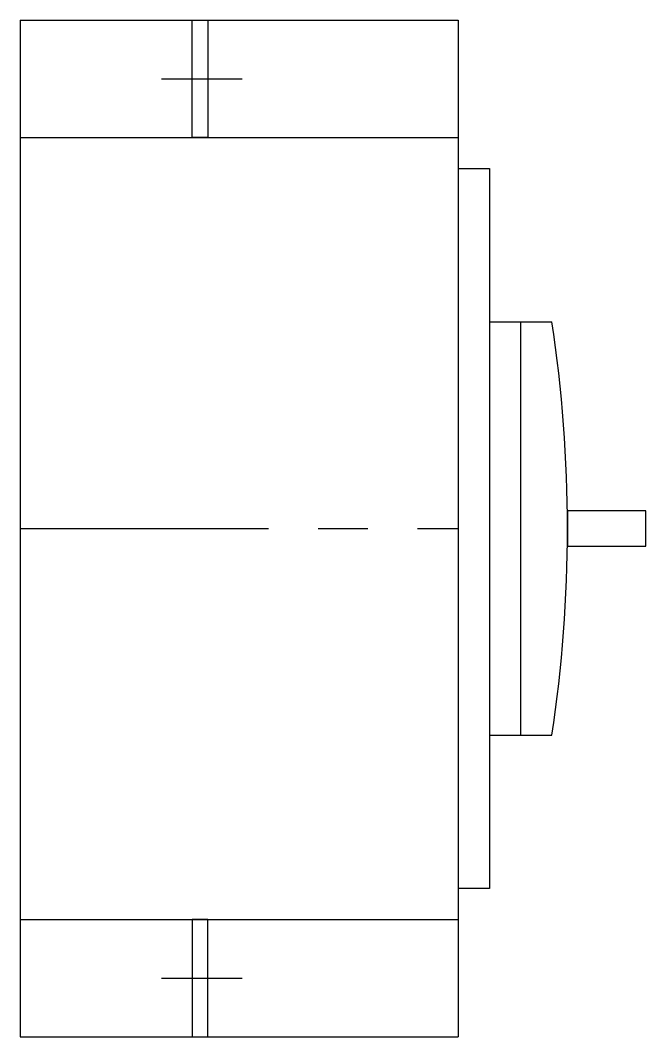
# Model space of a CAD drawing. Extents: x 0 to 80, y 0 to 130.
import ezdxf

# ---------------------------------------------------------------- set-up
doc = ezdxf.new("R2010")
doc.units = 0
doc.linetypes.add('CENTER', pattern=[50.8, 31.75, -6.35, 6.35, -6.35])
doc.layers.add('kt', color=3, linetype='CONTINUOUS')

# ---------------------------------------------------------------- blocks, each defined once
blk = doc.blocks.new('ézdfhxs')
at = {"color": 7}
for p, q in [((3982.52, 1611.09), (4038.52, 1611.09)), ((3982.52, 1611.09), (3982.52, 1481.09)), ((4038.52, 1611.09), (4038.52, 1481.09)), ((4042.52, 1592.12), (4042.52, 1500.05)), ((4042.52, 1572.53), (4046.52, 1572.53)), ((4046.52, 1572.53), (4046.52, 1519.64)), ((4046.52, 1572.53), (4050.52, 1572.53)), ((4042.52, 1519.64), (4046.52, 1519.64)), ((4046.52, 1519.64), (4050.52, 1519.64)), ((3982.52, 1481.09), (4038.52, 1481.09))]:
    blk.add_line(p, q, dxfattribs=at)
at = {"color": 1, "linetype": 'CENTER'}
blk.add_line((3982.52, 1546.09), (4038.52, 1546.09), dxfattribs=at)
at = {"color": 7}
for points in [[(4004.52, 1611.09), (4006.52, 1611.09), (4006.52, 1596.09), (4004.52, 1596.09)], [(4004.52, 1481.09), (4006.52, 1481.09), (4006.52, 1496.09), (4004.52, 1496.09)]]:
    blk.add_lwpolyline(points, close=True, dxfattribs=at)
at = {"layer": 'kt', "color": 0}
for p, q in [((4000.59, 1603.59), (4010.88, 1603.59)), ((3982.52, 1596.09), (4038.52, 1596.09)), ((4038.52, 1592.12), (4042.52, 1592.12)), ((4042.52, 1500.05), (4038.52, 1500.05)), ((3982.52, 1496.09), (4038.52, 1496.09)), ((4000.59, 1488.59), (4010.88, 1488.59))]:
    blk.add_line(p, q, dxfattribs=at)
blk.add_lwpolyline([(4052.52, 1543.84), (4062.52, 1543.84), (4062.52, 1548.34), (4052.52, 1548.34)], close=True, dxfattribs=at)
blk.add_arc((3876.65, 1546.09), 175.87, 351.351, 8.649, dxfattribs=at)

msp = doc.modelspace()

# ---------------------------------------------------------------- block references
msp.add_blockref('ézdfhxs', (-3982.52, -1481.09))

doc.saveas('drawing.dxf')
